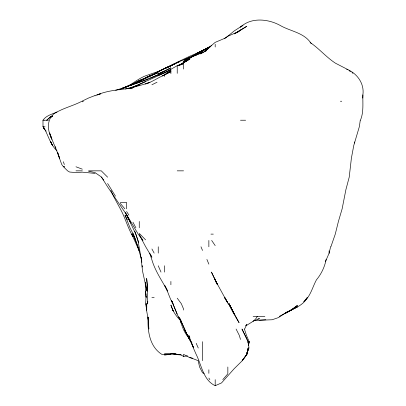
<?xml version="1.0" encoding="UTF-8"?>
<svg xmlns="http://www.w3.org/2000/svg" width="406" height="406" viewBox="0 0 406 406"><rect width="100%" height="100%" fill="white"/><g stroke="black" fill="none" stroke-linecap="round" stroke-linejoin="round"><path stroke-width="0.61" d="M148.109 317.015C147.444 330.514 149.337 346.404 161.791 354.347L175.96 354.139M147.256 284.743L147.662 303.729L147.789 301.196M348.069 69.71C357.656 74.12 364.522 84.108 362.878 94.913C362.654 103.408 363.842 112.152 360.442 120.227M146.769 306.256L146.698 310.052L146.145 303.729L146.759 310.052L145.607 303.729L146.028 297.4L145.587 291.072L145.962 295.096M146.794 304.992L146.82 303.729L146.541 310.052L148.718 322.709L148.119 317.533M362.766 98.079L362.878 94.913M360.264 120.227L359.381 126.555L353.758 145.536L351.393 158.193L349.211 177.173L345.861 189.83L342.141 208.811L338.406 221.468L335.275 234.125L330.89 246.777M248.457 345.719L249.162 341.69L248.345 345.719M248.31 345.719L249.061 341.69M329.154 253.105L330.611 246.777M326.125 259.434C324.683 266.986 321.369 273.964 316.431 279.851C312.387 287.316 310.646 296.141 303.774 301.856L307.378 297.4C304.15 303.927 297.481 307.129 291.219 310.052L284.794 313.62L297.451 306.814L291.122 309.783M246.985 353.063L248.396 348.018L246.828 354.347L242.326 360.675L234.176 368.699L221.519 382.934L215.19 385.7C203.152 380.102 201.635 365.126 196.205 354.468L193.368 348.018L188.749 335.366L189.881 337.604M247.005 353.063L248.579 348.018L247.026 352.641M247.046 353.042L249 348.018L248.157 341.69L241.976 329.038L246.828 338.974M325.368 261.733L329.088 253.278M244.615 329.038L246.828 324.298M43.006 126.555L44.345 129.093L43.006 126.555L42.98 120.227C46.035 115.578 52.146 114.162 57.002 112M245.721 325.719L246.457 324.775M246.006 325.851C249.913 322.846 255.014 321.329 257.287 316.381M222.798 379.656L227.847 373.779M238.779 31.298L240.499 29.927L238.286 31.638L246.828 26.243L234.176 33.926M224.208 38.671L227.847 36.246L238.413 31.638L235.231 33.449M237.419 32.318L238.347 31.638M183.553 62.844L189.881 58.286L183.553 62.828L189.881 59.068L178.275 65.62M200.102 52.897L202.533 51.176L197.788 54.13M170.896 70.583L164.572 74.932L162.238 75.932L170.896 71.664L164.572 74.785L170.896 70.583L170.896 73.613M180.33 64.676L189.881 58.175L183.553 62.661C189.871 56.099 198.884 54.764 206.476 50.623L200.234 53.891M52.212 116.283L50.674 117.304L52.252 116.486M179.691 65.183L180.68 64.549M181.665 63.915L182.649 63.275L179.691 65.102M211.521 45.67L190.856 56.952L196.205 53.749L210.445 46.766M197.788 54.15L202.533 51.252L196.205 54.906M133.427 83.758L139.258 80.555L143.288 79.079M202.269 50.623L202.533 50.471M183.553 69.035L183.553 63.275L177.224 65.797L183.553 63.62L177.224 65.686L170.896 69.299C158.589 75.917 145.724 81.433 132.929 87.036L139.258 85.057L125.454 89.056M115.674 90.305L126.606 86.848L121.993 88.396L132.929 83.895L130.823 85.062L139.258 80.459L151.915 75.227L158.244 71.654L170.896 65.721L177.224 62.235L189.881 56.165L201.96 51.166L196.205 53.749L208.862 47.507L196.205 53.526L201.386 51.567M191.226 57.2L183.553 62.23L189.881 58.058L183.553 61.377L188.156 59.246M207.765 49.09L205.025 50.623L208.862 48.147L205.472 50.623L215.19 42.366L225.594 37.966L234.176 30.957L242.981 25.309L240.499 27.161C250.959 17.118 268.082 18.843 279.952 25.309C290.386 31.435 304.246 32.521 311.199 43.564M200.427 53.785L202.533 52.613L199.899 53.841M164.572 71.238L170.896 67.843L158.244 73.897L163.994 71.481M164.572 68.472L176.224 63.275L164.572 68.472L137.578 82.261L149.921 75.932L158.244 72.694L151.915 75.227M82.311 101.825L83.397 101.241M171.408 65.447L175.483 63.275L158.244 71.441L145.312 75.932C137.04 79.109 130.803 85.828 122.221 88.589L139.258 81.347M285.854 312.584L286.915 312.021M130.823 85.169L132.929 84.057M164.572 72.877L170.896 69.604L164.572 72.867L158.244 75.531M170.896 65.61L177.224 62.407L191.104 56.952L185.278 59.57M145.587 78.236L151.915 75.014L145.587 77.967L150.174 75.932L145.587 77.592L151.367 75.47M151.915 84.768L157.005 82.261M279.318 316.381L291.122 310.052L297.451 305.373L291.29 310.052L285.322 313.077L291.122 310.052L284.794 313.468L278.465 317.578L272.137 319.755L254.42 320.446M82.311 101.043L88.635 97.988L94.963 95.552M170.896 65.721L164.572 68.66L170.322 66.244M81.941 101.241C72.831 106.027 62.412 108.25 53.8 113.898C46.223 120.359 47.664 131.239 51.877 139.207L50.674 136.249L57.144 151.864L61.748 164.521L63.326 166.612L64.478 166.973M178.376 65.67L183.553 63.275M151.915 77.688L158.244 74.729L164.572 71.177L158.244 74.689L139.258 82.261L145.013 80.459M191.678 56.952L195.641 55.16M133.508 87.204L145.587 81.601M122.445 88.356L126.606 86.524L139.258 82.327L132.929 84.56M94.963 95.862C106.834 90.173 120.146 89.822 132.929 87.863L128.687 88.589L145.587 83.859L149.976 82.261L145.587 83.956C152.377 81.931 158.096 77.556 164.572 74.948L164.572 74.613M52.399 115.943L50.674 116.659L46.756 120.227L50.674 116.695L52.399 116.136M145.587 80.281L148.464 79.099M149.611 78.632L151.342 77.922M119.125 89.827L126.606 86.645L132.356 84.752M97.207 94.913L100.708 93.781L96.897 94.913M257.759 319.075L259.485 318.639L253.156 321.126L253.156 321.496M164.572 355.133L169.363 354.347M170.896 354.337L164.572 354.347L164.572 353.641L170.896 353.459L177.224 354.347L180.046 354.347L183.553 356.483L187.577 355.849M259.485 320.141L265.813 319.771M346.653 69.604L347.886 69.604L335.417 63.174C326.241 57.19 319.182 48.598 310.103 42.468M340.421 101.241L341.74 101.241M42.98 120.227L44.203 120.227M44.345 120.227L48.517 120.227M240.499 120.227L245.63 120.227M44.345 126.555L45.03 126.555M75.983 170.845L82.311 170.845M88.635 170.845L101.292 170.845L107.62 177.173M177.224 170.845L183.553 170.845M120.277 202.482L126.606 202.482L126.606 208.811M210.947 234.125L213.297 234.125M151.915 297.4L154.178 297.4M253.156 316.381L264.879 316.381M177.224 354.661L181.249 354.971M176.072 353.976L170.896 353.459L176.711 354.347M94.963 173.398L82.311 172.164L75.983 172.56L69.654 172.048L67.579 170.845L63.326 166.612M192.754 358.239L189.881 357.737L183.553 354.347L183.553 356.483M88.635 171.246L94.963 172.565L101.693 177.173M204.228 373.332L202.533 372.825L199.59 367.004L198.158 360.675L189.881 357.458M63.326 166.384L64.478 166.785M75.983 166.785L82.311 169.185M349.043 70.659L350.505 71.649M351.966 72.644L352.936 73.303M173.494 310.874L172.565 310.052L173.413 310.905M191.967 342.948L189.881 340.39L184.222 329.038L188.11 336.412M145.587 239.839L139.258 233.379M181.051 320.938C176.3 316.68 172.733 311.153 170.896 305.043L172.804 310.052L173.606 310.905M45.081 129.864L46.188 131.158M57.002 150.824C49.872 144.277 48.177 134.442 43.153 126.555M120.277 203.386L124.825 208.811M189.14 338.112C184.014 332.737 181.705 325.693 179.858 318.685L181.228 322.709L179.904 318.685M101.454 177.173L103.692 180.097M177.224 298.187L181.345 303.729L183.553 308.996L183.553 310.052M211.673 240.448L215.19 245.6M107.62 183.502L115.482 196.159M126.606 211.521L128.915 215.139M224.685 297.892L227.847 302.846L224.691 297.4L227.847 303.186L215.19 280.16L217.591 284.743L211.43 272.086L217.2 284.205L214.485 278.414M140.603 236.759L139.258 234.653L145.587 246.62L151.915 257.211L149.636 253.105L151.773 259.434C155.036 270.893 162.014 280.698 167.612 291.072M141.273 237.814L142.948 240.448L138.207 234.125L126.875 215.139L107.62 186.887L101.586 177.173M208.862 378.077L209.851 379.656M235.318 316.381L239.088 322.709L228.948 303.729L234.176 313.95L229.02 303.729L233.907 313.782M234.46 314.828L235.033 315.863M130.093 221.468L125.434 212.719L129.956 221.468L128.641 218.59M151.915 248.98L154.163 253.105M132.929 222.204L135.883 227.796M167.338 290.539L164.572 285.2C167.947 291.127 169.353 297.913 172.956 303.729L171.667 300.831M126.337 217.733L124.997 215.139L130.021 227.796L133.198 234.125L132.929 233.546L139.258 250.705M130.377 222.021L130.94 223.127M236.079 329.038L239.296 335.366L240.499 339.472M139.258 251.004L131.752 234.125L132.929 236.596C127.733 227.786 125.236 217.748 120.288 208.811L113.457 196.159L110.884 190.404M126.606 218.255L127.413 219.859M193.5 347.49L189.216 338.33M177.224 314.077L171.362 300.252M126.708 215.139L135.858 234.125L138.7 242.849M184.456 328.566L180.741 320.41M43.483 127.012L44.345 128.854M190.886 341.69L193.505 347.445M50.674 135.817L51.43 137.512M215.19 279.907L214.576 278.414L216.85 283.662M43.483 127.042L44.345 129.001M196.205 343.334L198.255 348.018M158.244 265.793L160.994 272.086M134.797 231.247L137.959 240.448L141.861 262.312M200.98 246.777L202.533 250.456M206.908 259.434L208.862 264.144M184.684 329.038L187.308 335.366L189.881 339.746C185.126 332.666 183.147 324.166 178.67 316.908L181.685 322.709L177.224 314.554L172.058 301.475M55.267 146.591L55.916 148.18M249.162 341.69L246.457 335.366L244.422 329.038M63.326 161.761L64.351 164.521M247.026 339.517L247.624 341.142M145.312 282.581L146.962 291.072L142.745 272.086L141.877 265.763L141.354 257.536M133.665 234.698L137.974 246.777L141.425 259.434L141.384 257.536M57.627 152.438L59.53 158.193L57.637 152.438M49.633 132.879L50.496 135.508L50.024 133.929M172.078 301.475L172.753 303.729M145.587 284.367L145.663 284.743M145.338 283.018L145.587 284.743L145.404 283.018M147.2 284.17L146.652 278.414L147.566 288.773M146.069 296.248L146.175 297.4L145.455 291.072L145.252 283.018M148.083 317.533L148.819 329.038L148.525 320.811M147.165 284.743L147.551 291.072M354.397 141.968L354.397 143.074M329.088 250.857L329.088 253.105M227.847 367.004L227.847 373.332M215.19 44.295L215.19 47M215.19 379.656L215.19 385.7M208.862 240.448L208.862 246.777M208.862 369.78L208.862 373.332M202.533 341.69L202.533 360.675M196.205 54.754L196.205 55.307M177.224 65.686L177.224 73.339M170.896 281.434L170.896 284.743M164.572 75.932L164.572 76.44M164.572 265.763L164.572 272.086M158.244 246.777L158.244 253.105M139.258 221.468L139.258 227.796M248.066 341.69L248.056 342.958L248.066 341.69M248.167 348.018L247.015 354.347L242.138 360.675L246.828 354.347L248.167 348.018M189.881 57.099L184.608 59.778L189.881 57.099M205.411 49.466L202.533 50.623L205.411 49.471M178.95 62.138L177.224 62.828L178.95 62.143M232.13 310.052L228.614 303.729L234.176 314.087L232.136 310.052M52.531 145.536L50.674 141.643L52.506 145.536M135.65 240.448L132.929 234.125L135.629 240.448M142.313 266.909L142.212 265.763L142.308 266.909"/></g></svg>
